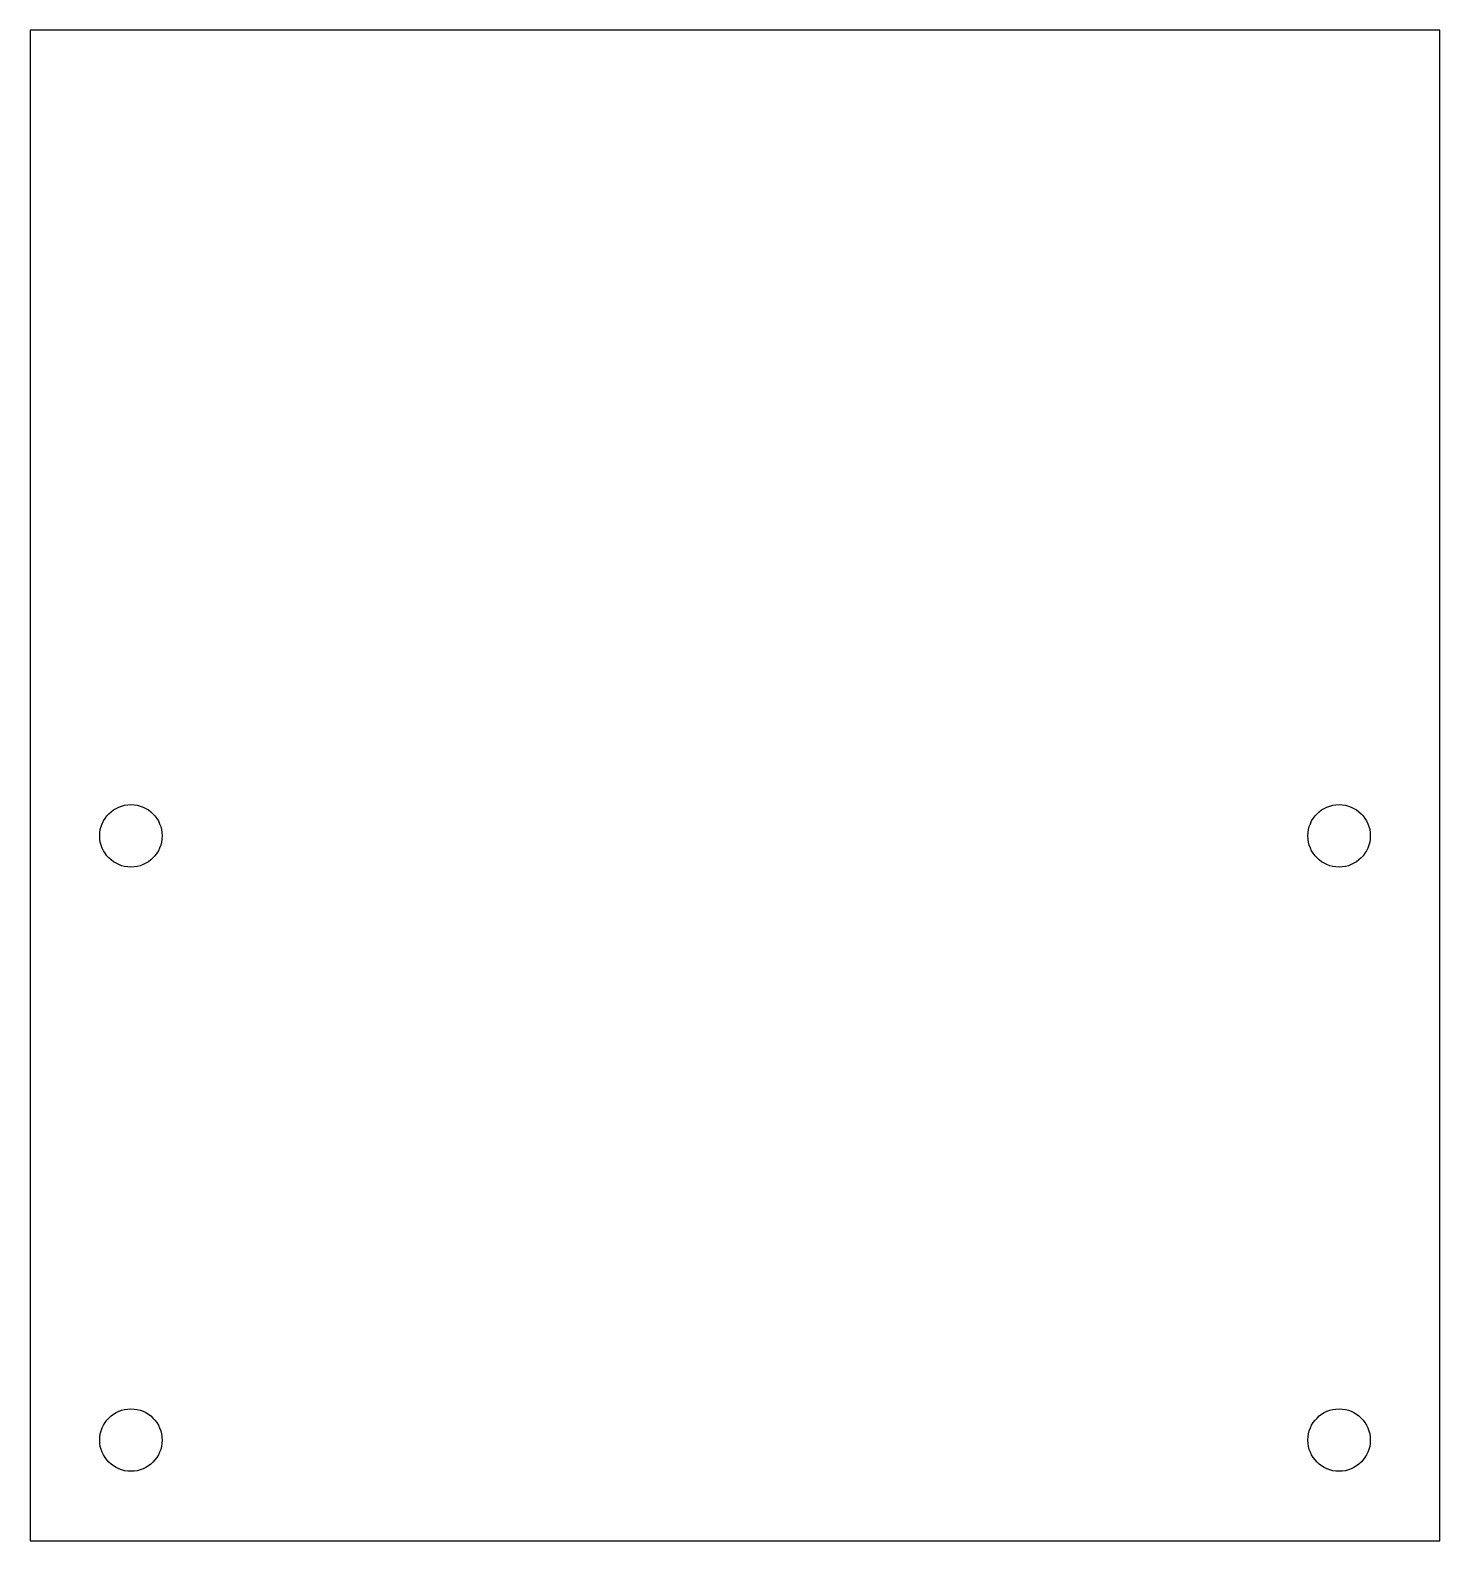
# Model space of a CAD drawing. Header units: millimetres. Extents: x 0 to 70, y 0 to 75.
import ezdxf

# ---------------------------------------------------------------- set-up
doc = ezdxf.new("R2010")
doc.units = ezdxf.units.MM
doc.layers.add('Sketch', color=7, linetype='CONTINUOUS')

msp = doc.modelspace()

# ---------------------------------------------------------------- linework, layer by layer
at = {"layer": 'Sketch'}
for p, q in [((70, 75), (0, 75)), ((0, 75), (0, 0)), ((70, 0), (70, 75)), ((0, 0), (70, 0))]:
    msp.add_line(p, q, dxfattribs=at)
for centre in [(5, 35), (65, 35), (5, 5), (65, 5)]:
    msp.add_circle(centre, 1.55, dxfattribs=at)

doc.saveas('drawing.dxf')
